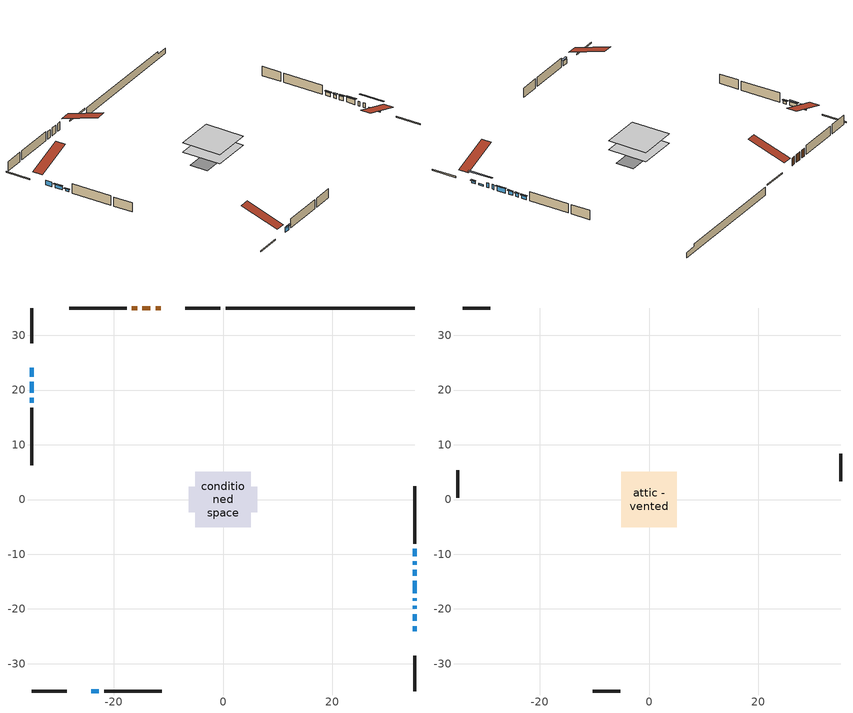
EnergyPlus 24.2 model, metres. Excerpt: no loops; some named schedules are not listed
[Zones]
conditioned space
 floor adiabatic (AdiabaticFloorConstruction): -5.11,-5.11 -5.11,5.11 5.11,5.11 5.11,-5.11 z0.85
 floor foundation (Slab1 construction): -6.27,-2.37 -6.27,2.37 6.27,2.37 6.27,-2.37 z-1.34
 floor foundation (Slab2 construction): -3.19,-3.19 -3.19,3.19 3.19,3.19 3.19,-3.19 z0
 wall outside (RimJoist1 construction): -0.47,35.01 -6.94,35.01 / -35.01,-35.01 -28.53,-35.01 / -35.01,35.01 -35.01,28.53 / 35.01,-35.01 35.01,-28.53 z0.85:1.15
 wall outside (AdiabaticWallConstruction 1): -11.42,35.01 -12.33,35.01 / -13.26,35.01 -14.74,35.01 / -15.67,35.01 -16.69,35.01 z0.85:2.88
 wall outside (AdiabaticWallConstruction): -35.01,24.05 -35.01,22.44 / -24.05,-35.01 -22.68,-35.01 / 35.01,-20.01 35.01,-19.42 / 35.01,-18.5 35.01,-18.04 / 35.01,-17.12 35.01,-14.83 z0.85:2.07; 35.01,-24.05 35.01,-23.13 / -35.01,18.6 -35.01,17.68 z0.85:1.46; -35.01,21.51 -35.01,19.53 / 35.01,-11.93 35.01,-11.27 / 35.01,-10.34 35.01,-9.02 z0.85:1.79; 35.01,-22.21 35.01,-20.94 z0.85:1.31; 35.01,-13.9 35.01,-12.86 z0.85:1.89
 wall outside (Wall1 construction): -17.61,35.01 -28.13,35.01 / -21.75,-35.01 -11.23,-35.01 / -35.01,16.76 -35.01,6.24 / 35.01,-8.09 35.01,2.43 z0.85:3.29
 wall foundation (FoundationWall1 construction): 0.46,35.01,-1.34 0.46,35.01,0.85 31.55,35.01,0.85 31.55,35.01,0.08 35.01,35.01,0.08 35.01,35.01,-1.34
 window (WindowConstruction 8): -35.01,24.05 -35.01,22.44 z0.85:2.07
 window (WindowConstruction 4): 35.01,-24.05 35.01,-23.14 z0.85:1.46
 window (WindowConstruction 5): -24.05,-35.01 -22.68,-35.01 z0.85:2.07
 window (WindowConstruction 6): -35.01,21.51 -35.01,19.53 z0.85:1.79
 window (WindowConstruction 7): -35.01,18.6 -35.01,17.69 z0.85:1.46
 window (WindowConstruction 11): 35.01,-22.21 35.01,-20.94 z0.85:1.31
 window (WindowConstruction 9): 35.01,-20.01 35.01,-19.42 z0.85:2.07
 window (WindowConstruction 10): 35.01,-18.5 35.01,-18.04 z0.85:2.07
 window (WindowConstruction): 35.01,-17.12 35.01,-14.83 z0.85:2.07
 window (WindowConstruction 1): 35.01,-13.9 35.01,-12.86 z0.85:1.89
 window (WindowConstruction 2): 35.01,-11.93 35.01,-11.27 z0.85:1.79
 window (WindowConstruction 3): 35.01,-10.34 35.01,-9.02 z0.85:1.79
 door (Door): -11.42,35.01 -12.33,35.01 z0.85:2.88
 door (Door 1): -13.26,35.01 -14.74,35.01 z0.85:2.88
 door (Door 2): -15.67,35.01 -16.69,35.01 z0.85:2.88
 ceiling adiabatic (AdiabaticFloorConstruction): 5.11,-5.11 5.11,5.11 -5.11,5.11 -5.11,-5.11 z0.85
attic - vented
 floor to conditioned space (Floor1 construction Reversed): -5.11,-5.11 -5.11,5.11 5.11,5.11 5.11,-5.11 z3.29
 wall outside (Wall2 construction): -29.06,35.01 -34.08,35.01 / -10.3,-35.01 -5.29,-35.01 / -35.01,5.31 -35.01,0.29 / 35.01,3.36 35.01,8.38 z0.85:3.29
 roof outside (Roof1 construction): -10.49,35.01,3.29 -10.49,25.05,6.61 -7.87,25.05,6.61 -7.87,35.01,3.29; -24.98,-35.01,3.29 -24.98,-25.05,6.61 -27.6,-25.05,6.61 -27.6,-35.01,3.29; -35.01,24.98,3.29 -25.05,24.98,6.61 -25.05,27.6,6.61 -35.01,27.6,3.29; 35.01,-24.98,3.29 25.05,-24.98,6.61 25.05,-27.6,6.61 35.01,-27.6,3.29
shading: 35.01,-22.93 35.01,-24.25 35.42,-24.25 35.42,-22.93 z1.66; -22.48,-35.01 -24.25,-35.01 -24.25,-35.42 -22.48,-35.42 z2.27; -35.01,19.33 -35.01,21.71 -35.42,21.71 -35.42,19.33 z1.99; -35.01,17.48 -35.01,18.8 -35.42,18.8 -35.42,17.48 z1.66; 35.01,-18.3 35.01,-24.85 35.42,-24.85 35.42,-18.3 z3.95; 35.01,-14.63 35.01,-17.32 35.42,-17.32 35.42,-14.63 z2.27; 35.01,-12.66 35.01,-14.1 35.42,-14.1 35.42,-12.66 z2.09; 35.01,-11.07 35.01,-12.13 35.42,-12.13 35.42,-11.07 z1.99; 35.01,-8.82 35.01,-10.54 35.42,-10.54 35.42,-8.82 z1.99
[Building]
Building 1: Terrain=Suburbs
[Site:Location]
Saint John AP_NB: Latitude {deg}=45.32; Longitude {deg}=-65.89; Time Zone {hr}=-4; Elevation {m}=109; Keep Site Location Information=Yes
[Site:GroundTemperature:Shallow]
1.82357, -0.0370019, -0.186003, 0.696932, 4.24142, 7.7694, 10.828, 12.7655, 12.9301, 11.3543, 8.37368, 4.95392
[Site:WaterMainsTemperature]
Calculation Method=Schedule; Temperature Schedule=mains temperature schedule
[Material] Roughness=Rough; Thermal Absorptance=0.9
Name | Thickness {m} | Conductivity {W/m-K} | Density {kg/m3} | Specific Heat {J/kg-K} | Solar Absorptance | Visible Absorptance
asphalt or fiberglass shingles | 0.00635 | 0.162714 | 1121.4 | 1465.45 | 0.4 | 0.4
ceiling loosefill ins | 0.254 | 0.0480833 | 16.02 | 1046.75 | 0.7 | 0.7
ceiling stud and cavity | 0.1397 | 0.377791 | 65.682 | 1177.47 | 0.7 | 0.7
concrete 4.0 in. | 0.1016 | 1.803125 | 2242.8 | 837.4 | 0.7 | 0.7
concrete 8.0 in. | 0.2032 | 1.803125 | 2242.8 | 837.4 | 0.7 | 0.7
door material | 0.04445 | 0.20624 | 512.64 | 1214.23 | 0.7 | 0.7
door material 1 | 0.04445 | 0.053851 | 512.64 | 1214.23 | 0.7 | 0.7
door material 2 | 0.04445 | 0.188738 | 512.64 | 1214.23 | 0.7 | 0.7
floor covering | 0.0127 | 0.0433444 | 54.468 | 1339.84 | 0.6 | 0.6
floor rigid ins; wall rigid ins | 0.512978 | 0.029427 | 32.04 | 1214.23 | 0.7 | 0.7
floor stud and cavity | 0.1397 | 1.75129 | 37.0049 | 1207.88 | 0.7 | 0.7
furniture material conditioned space 1 | 0.1524 | 0.115458 | 640.8 | 1214.23 | 0.6 | 0.6
gypsum board | 0.0127 | 0.160291 | 801 | 837.4 | 0.6 | 0.6
gypsum board 1 | 0.0127 | 0.160291 | 801 | 837.4 | 0.7 | 0.7
interior vertical ins | 0.025908 | 0.029427 | 32.04 | 1214.23 | 0.7 | 0.7
osb sheathing 0.5 in. | 0.0127 | 0.115458 | 512.64 | 1214.23 | 0.7 | 0.7
osb sheathing 0.75 in. | 0.01905 | 0.115458 | 512.64 | 1214.23 | 0.7 | 0.7
osb sheathing 2.0 in. | 0.0508 | 0.115458 | 512.64 | 1214.23 | 0.7 | 0.7
rim joist rigid ins | 0.051816 | 0.029427 | 32.04 | 1214.23 | 0.7 | 0.7
rim joist stud and cavity | 0.0508 | 0.0414166 | 125.044 | 1163.47 | 0.6 | 0.6
slab rigid ins | 0.0224348 | 0.029427 | 32.04 | 1214.23 | 0.7 | 0.7
wall stud and cavity | 0.1397 | 0.0933394 | 139.0536 | 1170.24 | 0.7 | 0.7
wall stud and cavity 1 | 0.0889 | 6.1454 | 50.32683 | 1063.81 | 0.6 | 0.6
wall stud and cavity 2 | 0.0889 | 0.380278 | 52.3479 | 1209.89 | 0.7 | 0.7
wall stud and cavity 3 | 0.0889 | 0.391764 | 83.0341 | 1211.67 | 0.7 | 0.7
wood siding | 0.0254 | 0.102417 | 544.68 | 1172.36 | 0.4 | 0.4
wood siding 1 | 0.00254 | 0.102417 | 544.68 | 1172.36 | 0.4 | 0.4
wood siding 2; wood siding 3; wood siding 4 | 0.0254 | 0.102417 | 544.68 | 1172.36 | 0.7 | 0.7
[WindowMaterial:SimpleGlazingSystem]
Name | U-Factor {W/m2-K} | Solar Heat Gain Coefficient
WindowMaterial | 2.37511 | 0.52
WindowMaterial 1 | 2.435862 | 0.5
WindowMaterial 10 | 2.32003 | 0.57
WindowMaterial 11 | 2.73339 | 0.35
WindowMaterial 2 | 2.04465 | 0.44
WindowMaterial 3 | 2.42678 | 0.49
WindowMaterial 4 | 2.4546 | 0.47
WindowMaterial 5 | 2.33479 | 0.54
WindowMaterial 6 | 2.54488 | 0.45
WindowMaterial 7 | 2.56986 | 0.43
WindowMaterial 8 | 2.26325 | 0.59
WindowMaterial 9 | 2.29051 | 0.58
[Construction]
AdiabaticFloorConstruction: floor stud and cavity, floor rigid ins, osb sheathing 0.75 in., floor covering
AdiabaticWallConstruction: wood siding 3, wall rigid ins, wall stud and cavity 2, gypsum board
AdiabaticWallConstruction 1: wood siding 4, wall rigid ins, wall stud and cavity 2, gypsum board
Door: door material
Door 1: door material 1
Door 2: door material 2
Floor1 construction Reversed: gypsum board, ceiling stud and cavity, ceiling loosefill ins
FoundationWall1 construction: concrete 8.0 in., gypsum board 1
furniture construction conditioned space 1: furniture material conditioned space 1
PartitionWallConstruction: gypsum board, wall stud and cavity 3, gypsum board
RimJoist1 construction: wood siding 2, rim joist rigid ins, osb sheathing 2.0 in., rim joist stud and cavity
Roof1 construction: asphalt or fiberglass shingles
Slab1 construction: concrete 4.0 in.
Slab2 construction: slab rigid ins, concrete 4.0 in.
Wall1 construction: wood siding, osb sheathing 0.5 in., wall stud and cavity, gypsum board
Wall2 construction: wood siding 1, wall stud and cavity 1
WindowConstruction: WindowMaterial
WindowConstruction 1: WindowMaterial 1
WindowConstruction 10: WindowMaterial 10
WindowConstruction 11: WindowMaterial 11
WindowConstruction 2: WindowMaterial 2
WindowConstruction 3: WindowMaterial 3
WindowConstruction 4: WindowMaterial 4
WindowConstruction 5: WindowMaterial 5
WindowConstruction 6: WindowMaterial 6
WindowConstruction 7: WindowMaterial 7
WindowConstruction 8: WindowMaterial 8
WindowConstruction 9: WindowMaterial 9
[Zone] Multiplier=1; Part of Total Floor Area=Yes
Name | Volume {m3}
attic - vented | 56.2292
conditioned space | 398.5
[Space]
Name | Zone | Volume {m3}
attic - vented 1 | attic - vented | 56.2292
conditioned space 1 | conditioned space | 398.5
[ZoneInfiltration:EffectiveLeakageArea]
infil attic - vented 1: Zone or Space=attic - vented 1; Schedule=Always On Discrete; Effective Air Leakage Area {cm2}=3685.06; Stack Coefficient=0.000400255; Wind Coefficient=1.35172e-05
[ZoneMixing]
whole house fan mix: Zone or Space=attic - vented; Schedule=Always On Continuous; Design Flow Rate Calculation Method=Flow/Zone; Design Flow Rate {m3/s}=0; Source Zone or Space=conditioned space
[SurfaceProperty:ExposedFoundationPerimeter] Exposed Perimeter Calculation Method=TotalExposedPerimeter
Name | Total Exposed Perimeter {m}
Slab1 | 34.545
Slab2 | 14.021
[InternalMass] Zone or ZoneList=conditioned space; Space or SpaceList=conditioned space 1
Name | Construction | Surface Area {m2}
furniture mass conditioned space 1 | furniture construction conditioned space 1 | 81.7439
partition wall mass | PartitionWallConstruction | 204.36
[Lights]
interior lighting: Zone or ZoneList or Space or SpaceList=conditioned space 1; Schedule=interior lighting schedule; Design Level Calculation Method=LightingLevel; Lighting Level {W}=343.2; Return Air Fraction=0; Fraction Radiant=0.6; Fraction Visible=0.2; Fraction Replaceable=1
[People]
occupants: Zone or ZoneList or Space or SpaceList=conditioned space 1; Number of People Schedule=occupants schedule; Number of People Calculation Method=People; Number of People=3; Fraction Radiant=0.314171; Sensible Heat Fraction=0.56303; Activity Level Schedule=occupants activity schedule; Carbon Dioxide Generation Rate {m3/s-W}=0; Enable ASHRAE 55 Comfort Warnings=No; Mean Radiant Temperature Calculation Type=EnclosureAveraged
[ElectricEquipment] Zone or ZoneList or Space or SpaceList=conditioned space 1; Design Level Calculation Method=EquipmentLevel
Name | Schedule | Design Level {W} | Fraction Latent | Fraction Radiant | Fraction Lost
clothes dryer | clothes dryer schedule | 140.772 | 0.015 | 0.081 | 0.85
clothes washer | clothes washer schedule | 32.1985 | 0.03 | 0.162 | 0.7
cooking range | cooking range schedule | 215.147 | 0.08 | 0.432 | 0.2
dishwasher | dishwasher schedule | 66.8632 | 0.3 | 0.18 | 0.4
fridge | fridge schedule | 72.9452 | 0 | 0.6 | 0
mech vent house fan | mech vent house fan schedule | 0 | 0 | 0 | 1
mech vent house fan cfis | mech vent house fan cfis schedule | 0 | 0 | 0 | 0
misc plug loads | misc plug loads schedule | 494.7 | 0.045 | 0.513 | 0.1
whole house fan | Always On Discrete | 0 | 0 | 0 | 1
[OtherEquipment] Zone or ZoneList or Space or SpaceList=conditioned space 1; Design Level Calculation Method=EquipmentLevel
Name | Fuel Type | Schedule | Design Level {W} | Fraction Latent | Fraction Radiant | Fraction Lost
clothes dryer 1 | Electricity | clothes dryer schedule | 0 | 0.015 | 0.081 | 0.85
cooking range 1 | Electricity | cooking range schedule | 0 | 0.08 | 0.432 | 0.2
general water use latent | None | general water use schedule | 62.594 | 1 | 0 | 0
general water use sensible | None | general water use schedule | -61.6891 | 0 | 0.6 | 0
mech vent house fan latent load | None | Always On Discrete | 0 | 1 | 0 | 0
mech vent house fan sensible load | None | Always On Discrete | 0 | 0 | 0 | 0
water heater energy adjustment1 | Electricity | Always On Discrete | 0.01 | 0 | 0 | 1
[ZoneInfiltration:DesignFlowRate] Zone or ZoneList or Space or SpaceList=conditioned space 1; Schedule=Always On Discrete; Design Flow Rate Calculation Method=Flow/Zone; Design Flow Rate {m3/s}=0
infil flow; natural vent flow; whole house fan flow
[Foundation:Kiva] Initial Indoor Air Temperature {C}=18; Wall Depth Below Slab {m}=0.2032
Name | Wall Height Above Grade {m} | Interior Vertical Insulation Material | Interior Vertical Insulation Depth {m}
Foundation Kiva 1 | 0.849996
Foundation Kiva 2 | 0.1016 | interior vertical ins | 0.1016
[Foundation:Kiva:Settings]
Soil Conductivity {W/m-K}=0.849921; Soil Density {kg/m3}=1842.3; Soil Specific Heat {J/kg-K}=418.7; Ground Solar Absorptivity=0.9; Ground Thermal Absorptivity=0.9; Ground Surface Roughness {m}=0.03; Far-Field Width {m}=40; Deep-Ground Boundary Condition=ZeroFlux; Deep-Ground Depth {m}=40; Minimum Cell Dimension {m}=0.2; Maximum Cell Growth Coefficient=3; Simulation Timestep=Timestep
[Exterior:Lights]
exterior lighting: Schedule=exterior lighting schedule; Design Level {W}=75.6
[Schedule:Constant]
Name | Hourly Value
Always On Continuous; mech vent house fan schedule; mech vent house fan cfis schedule; Always On Discrete | 1
occupants activity schedule | 117.228
fridge schedule | 0
[Schedule:Week:Daily]
interior lighting schedule Week Rule - Jan1-Jan27: interior lighting schedule day, interior lighting schedule day, interior lighting schedule day, interior lighting schedule day, interior lighting schedule day, interior lighting schedule day, interior lighting schedule day, interior lighting schedule default day, interior lighting schedule default day, interior lighting schedule default day, interior lighting schedule default day, interior lighting schedule default day
interior lighting schedule Week Rule - Jan28-Feb3: interior lighting schedule day, interior lighting schedule day, interior lighting schedule day, interior lighting schedule day, interior lighting schedule day 1, interior lighting schedule day 1, interior lighting schedule day 1, interior lighting schedule default day, interior lighting schedule default day, interior lighting schedule default day, interior lighting schedule default day, interior lighting schedule default day
interior lighting schedule Week Rule - Feb4-Feb24: interior lighting schedule day 1, interior lighting schedule day 1, interior lighting schedule day 1, interior lighting schedule day 1, interior lighting schedule day 1, interior lighting schedule day 1, interior lighting schedule day 1, interior lighting schedule default day, interior lighting schedule default day, interior lighting schedule default day, interior lighting schedule default day, interior lighting schedule default day
interior lighting schedule Week Rule - Feb25-Mar3: interior lighting schedule day 1, interior lighting schedule day 1, interior lighting schedule day 1, interior lighting schedule day 1, interior lighting schedule day 2, interior lighting schedule day 2, interior lighting schedule day 2, interior lighting schedule default day, interior lighting schedule default day, interior lighting schedule default day, interior lighting schedule default day, interior lighting schedule default day
interior lighting schedule Week Rule - Mar4-Mar31: interior lighting schedule day 2, interior lighting schedule day 2, interior lighting schedule day 2, interior lighting schedule day 2, interior lighting schedule day 2, interior lighting schedule day 2, interior lighting schedule day 2, interior lighting schedule default day, interior lighting schedule default day, interior lighting schedule default day, interior lighting schedule default day, interior lighting schedule default day
interior lighting schedule Week Rule - Apr1-Apr28: interior lighting schedule day 3, interior lighting schedule day 3, interior lighting schedule day 3, interior lighting schedule day 3, interior lighting schedule day 3, interior lighting schedule day 3, interior lighting schedule day 3, interior lighting schedule default day, interior lighting schedule default day, interior lighting schedule default day, interior lighting schedule default day, interior lighting schedule default day
interior lighting schedule Week Rule - Apr29-May5: interior lighting schedule day 3, interior lighting schedule day 3, interior lighting schedule day 4, interior lighting schedule day 4, interior lighting schedule day 4, interior lighting schedule day 4, interior lighting schedule day 4, interior lighting schedule default day, interior lighting schedule default day, interior lighting schedule default day, interior lighting schedule default day, interior lighting schedule default day
interior lighting schedule Week Rule - May6-May26: interior lighting schedule day 4, interior lighting schedule day 4, interior lighting schedule day 4, interior lighting schedule day 4, interior lighting schedule day 4, interior lighting schedule day 4, interior lighting schedule day 4, interior lighting schedule default day, interior lighting schedule default day, interior lighting schedule default day, interior lighting schedule default day, interior lighting schedule default day
interior lighting schedule Week Rule - May27-Jun2: interior lighting schedule day 4, interior lighting schedule day 4, interior lighting schedule day 4, interior lighting schedule day 4, interior lighting schedule day 4, interior lighting schedule day 5, interior lighting schedule day 5, interior lighting schedule default day, interior lighting schedule default day, interior lighting schedule default day, interior lighting schedule default day, interior lighting schedule default day
interior lighting schedule Week Rule - Jun3-Jun30: interior lighting schedule day 5, interior lighting schedule day 5, interior lighting schedule day 5, interior lighting schedule day 5, interior lighting schedule day 5, interior lighting schedule day 5, interior lighting schedule day 5, interior lighting schedule default day, interior lighting schedule default day, interior lighting schedule default day, interior lighting schedule default day, interior lighting schedule default day
interior lighting schedule Week Rule - Jul1-Jul28: interior lighting schedule day 6, interior lighting schedule day 6, interior lighting schedule day 6, interior lighting schedule day 6, interior lighting schedule day 6, interior lighting schedule day 6, interior lighting schedule day 6, interior lighting schedule default day, interior lighting schedule default day, interior lighting schedule default day, interior lighting schedule default day, interior lighting schedule default day
interior lighting schedule Week Rule - Jul29-Aug4: interior lighting schedule day 6, interior lighting schedule day 6, interior lighting schedule day 6, interior lighting schedule day 7, interior lighting schedule day 7, interior lighting schedule day 7, interior lighting schedule day 7, interior lighting schedule default day, interior lighting schedule default day, interior lighting schedule default day, interior lighting schedule default day, interior lighting schedule default day
interior lighting schedule Week Rule - Aug5-Aug25: interior lighting schedule day 7, interior lighting schedule day 7, interior lighting schedule day 7, interior lighting schedule day 7, interior lighting schedule day 7, interior lighting schedule day 7, interior lighting schedule day 7, interior lighting schedule default day, interior lighting schedule default day, interior lighting schedule default day, interior lighting schedule default day, interior lighting schedule default day
interior lighting schedule Week Rule - Aug26-Sep1: interior lighting schedule day 7, interior lighting schedule day 7, interior lighting schedule day 7, interior lighting schedule day 7, interior lighting schedule day 7, interior lighting schedule day 7, interior lighting schedule day 8, interior lighting schedule default day, interior lighting schedule default day, interior lighting schedule default day, interior lighting schedule default day, interior lighting schedule default day
interior lighting schedule Week Rule - Sep2-Sep29: interior lighting schedule day 8, interior lighting schedule day 8, interior lighting schedule day 8, interior lighting schedule day 8, interior lighting schedule day 8, interior lighting schedule day 8, interior lighting schedule day 8, interior lighting schedule default day, interior lighting schedule default day, interior lighting schedule default day, interior lighting schedule default day, interior lighting schedule default day
interior lighting schedule Week Rule - Sep30-Oct6: interior lighting schedule day 8, interior lighting schedule day 9, interior lighting schedule day 9, interior lighting schedule day 9, interior lighting schedule day 9, interior lighting schedule day 9, interior lighting schedule day 9, interior lighting schedule default day, interior lighting schedule default day, interior lighting schedule default day, interior lighting schedule default day, interior lighting schedule default day
interior lighting schedule Week Rule - Oct7-Oct27: interior lighting schedule day 9, interior lighting schedule day 9, interior lighting schedule day 9, interior lighting schedule day 9, interior lighting schedule day 9, interior lighting schedule day 9, interior lighting schedule day 9, interior lighting schedule default day, interior lighting schedule default day, interior lighting schedule default day, interior lighting schedule default day, interior lighting schedule default day
interior lighting schedule Week Rule - Oct28-Nov3: interior lighting schedule day 9, interior lighting schedule day 9, interior lighting schedule day 9, interior lighting schedule day 9, interior lighting schedule day 10, interior lighting schedule day 10, interior lighting schedule day 10, interior lighting schedule default day, interior lighting schedule default day, interior lighting schedule default day, interior lighting schedule default day, interior lighting schedule default day
interior lighting schedule Week Rule - Nov4-Nov24: interior lighting schedule day 10, interior lighting schedule day 10, interior lighting schedule day 10, interior lighting schedule day 10, interior lighting schedule day 10, interior lighting schedule day 10, interior lighting schedule day 10, interior lighting schedule default day, interior lighting schedule default day, interior lighting schedule default day, interior lighting schedule default day, interior lighting schedule default day
interior lighting schedule Week Rule - Nov25-Dec1: interior lighting schedule day 10, interior lighting schedule day 10, interior lighting schedule day 10, interior lighting schedule day 10, interior lighting schedule day 10, interior lighting schedule day 10, interior lighting schedule day 11, interior lighting schedule default day, interior lighting schedule default day, interior lighting schedule default day, interior lighting schedule default day, interior lighting schedule default day
interior lighting schedule Week Rule - Dec2-Dec31: interior lighting schedule day 11, interior lighting schedule day 11, interior lighting schedule day 11, interior lighting schedule day 11, interior lighting schedule day 11, interior lighting schedule day 11, interior lighting schedule day 11, interior lighting schedule default day, interior lighting schedule default day, interior lighting schedule default day, interior lighting schedule default day, interior lighting schedule default day
occupants schedule Week Rule - Jan1-Dec31: occupants schedule day, occupants schedule day, occupants schedule day, occupants schedule day, occupants schedule day, occupants schedule day, occupants schedule day, occupants schedule default day, occupants schedule default day, occupants schedule default day, occupants schedule default day, occupants schedule default day
clothes dryer schedule Week Rule - Jan1-Dec31: clothes dryer schedule day, clothes dryer schedule day, clothes dryer schedule day, clothes dryer schedule day, clothes dryer schedule day, clothes dryer schedule day, clothes dryer schedule day, clothes dryer schedule default day, clothes dryer schedule default day, clothes dryer schedule default day, clothes dryer schedule default day, clothes dryer schedule default day
clothes washer schedule Week Rule - Jan1-Dec31: clothes washer schedule day, clothes washer schedule day, clothes washer schedule day, clothes washer schedule day, clothes washer schedule day, clothes washer schedule day, clothes washer schedule day, clothes washer schedule default day, clothes washer schedule default day, clothes washer schedule default day, clothes washer schedule default day, clothes washer schedule default day
cooking range schedule Week Rule - Jan1-Dec31: cooking range schedule day, cooking range schedule day, cooking range schedule day, cooking range schedule day, cooking range schedule day, cooking range schedule day, cooking range schedule day, cooking range schedule default day, cooking range schedule default day, cooking range schedule default day, cooking range schedule default day, cooking range schedule default day
dishwasher schedule Week Rule - Jan1-Dec31: dishwasher schedule day, dishwasher schedule day, dishwasher schedule day, dishwasher schedule day, dishwasher schedule day, dishwasher schedule day, dishwasher schedule day, dishwasher schedule default day, dishwasher schedule default day, dishwasher schedule default day, dishwasher schedule default day, dishwasher schedule default day
misc plug loads schedule Week Rule - Jan1-Dec31: misc plug loads schedule day, misc plug loads schedule day, misc plug loads schedule day, misc plug loads schedule day, misc plug loads schedule day, misc plug loads schedule day, misc plug loads schedule day, misc plug loads schedule default day, misc plug loads schedule default day, misc plug loads schedule default day, misc plug loads schedule default day, misc plug loads schedule default day
general water use schedule Week Rule - Jan1-Dec31: general water use schedule day, general water use schedule day, general water use schedule day, general water use schedule day, general water use schedule day, general water use schedule day, general water use schedule day, general water use schedule default day, general water use schedule default day, general water use schedule default day, general water use schedule default day, general water use schedule default day
exterior lighting schedule Week Rule - Jan1-Jan27: exterior lighting schedule day, exterior lighting schedule day, exterior lighting schedule day, exterior lighting schedule day, exterior lighting schedule day, exterior lighting schedule day, exterior lighting schedule day, exterior lighting schedule default day, exterior lighting schedule default day, exterior lighting schedule default day, exterior lighting schedule default day, exterior lighting schedule default day
exterior lighting schedule Week Rule - Jan28-Feb3: exterior lighting schedule day, exterior lighting schedule day, exterior lighting schedule day, exterior lighting schedule day, exterior lighting schedule day 1, exterior lighting schedule day 1, exterior lighting schedule day 1, exterior lighting schedule default day, exterior lighting schedule default day, exterior lighting schedule default day, exterior lighting schedule default day, exterior lighting schedule default day
exterior lighting schedule Week Rule - Feb4-Feb24: exterior lighting schedule day 1, exterior lighting schedule day 1, exterior lighting schedule day 1, exterior lighting schedule day 1, exterior lighting schedule day 1, exterior lighting schedule day 1, exterior lighting schedule day 1, exterior lighting schedule default day, exterior lighting schedule default day, exterior lighting schedule default day, exterior lighting schedule default day, exterior lighting schedule default day
exterior lighting schedule Week Rule - Feb25-Mar3: exterior lighting schedule day 1, exterior lighting schedule day 1, exterior lighting schedule day 1, exterior lighting schedule day 1, exterior lighting schedule day 2, exterior lighting schedule day 2, exterior lighting schedule day 2, exterior lighting schedule default day, exterior lighting schedule default day, exterior lighting schedule default day, exterior lighting schedule default day, exterior lighting schedule default day
exterior lighting schedule Week Rule - Mar4-Mar31: exterior lighting schedule day 2, exterior lighting schedule day 2, exterior lighting schedule day 2, exterior lighting schedule day 2, exterior lighting schedule day 2, exterior lighting schedule day 2, exterior lighting schedule day 2, exterior lighting schedule default day, exterior lighting schedule default day, exterior lighting schedule default day, exterior lighting schedule default day, exterior lighting schedule default day
exterior lighting schedule Week Rule - Apr1-Apr28: exterior lighting schedule day 3, exterior lighting schedule day 3, exterior lighting schedule day 3, exterior lighting schedule day 3, exterior lighting schedule day 3, exterior lighting schedule day 3, exterior lighting schedule day 3, exterior lighting schedule default day, exterior lighting schedule default day, exterior lighting schedule default day, exterior lighting schedule default day, exterior lighting schedule default day
exterior lighting schedule Week Rule - Apr29-May5: exterior lighting schedule day 3, exterior lighting schedule day 3, exterior lighting schedule day 4, exterior lighting schedule day 4, exterior lighting schedule day 4, exterior lighting schedule day 4, exterior lighting schedule day 4, exterior lighting schedule default day, exterior lighting schedule default day, exterior lighting schedule default day, exterior lighting schedule default day, exterior lighting schedule default day
exterior lighting schedule Week Rule - May6-May26: exterior lighting schedule day 4, exterior lighting schedule day 4, exterior lighting schedule day 4, exterior lighting schedule day 4, exterior lighting schedule day 4, exterior lighting schedule day 4, exterior lighting schedule day 4, exterior lighting schedule default day, exterior lighting schedule default day, exterior lighting schedule default day, exterior lighting schedule default day, exterior lighting schedule default day
exterior lighting schedule Week Rule - May27-Jun2: exterior lighting schedule day 4, exterior lighting schedule day 4, exterior lighting schedule day 4, exterior lighting schedule day 4, exterior lighting schedule day 4, exterior lighting schedule day 5, exterior lighting schedule day 5, exterior lighting schedule default day, exterior lighting schedule default day, exterior lighting schedule default day, exterior lighting schedule default day, exterior lighting schedule default day
exterior lighting schedule Week Rule - Jun3-Jun30: exterior lighting schedule day 5, exterior lighting schedule day 5, exterior lighting schedule day 5, exterior lighting schedule day 5, exterior lighting schedule day 5, exterior lighting schedule day 5, exterior lighting schedule day 5, exterior lighting schedule default day, exterior lighting schedule default day, exterior lighting schedule default day, exterior lighting schedule default day, exterior lighting schedule default day
exterior lighting schedule Week Rule - Jul1-Jul28: exterior lighting schedule day 6, exterior lighting schedule day 6, exterior lighting schedule day 6, exterior lighting schedule day 6, exterior lighting schedule day 6, exterior lighting schedule day 6, exterior lighting schedule day 6, exterior lighting schedule default day, exterior lighting schedule default day, exterior lighting schedule default day, exterior lighting schedule default day, exterior lighting schedule default day
exterior lighting schedule Week Rule - Jul29-Aug4: exterior lighting schedule day 6, exterior lighting schedule day 6, exterior lighting schedule day 6, exterior lighting schedule day 7, exterior lighting schedule day 7, exterior lighting schedule day 7, exterior lighting schedule day 7, exterior lighting schedule default day, exterior lighting schedule default day, exterior lighting schedule default day, exterior lighting schedule default day, exterior lighting schedule default day
exterior lighting schedule Week Rule - Aug5-Aug25: exterior lighting schedule day 7, exterior lighting schedule day 7, exterior lighting schedule day 7, exterior lighting schedule day 7, exterior lighting schedule day 7, exterior lighting schedule day 7, exterior lighting schedule day 7, exterior lighting schedule default day, exterior lighting schedule default day, exterior lighting schedule default day, exterior lighting schedule default day, exterior lighting schedule default day
exterior lighting schedule Week Rule - Aug26-Sep1: exterior lighting schedule day 7, exterior lighting schedule day 7, exterior lighting schedule day 7, exterior lighting schedule day 7, exterior lighting schedule day 7, exterior lighting schedule day 7, exterior lighting schedule day 8, exterior lighting schedule default day, exterior lighting schedule default day, exterior lighting schedule default day, exterior lighting schedule default day, exterior lighting schedule default day
exterior lighting schedule Week Rule - Sep2-Sep29: exterior lighting schedule day 8, exterior lighting schedule day 8, exterior lighting schedule day 8, exterior lighting schedule day 8, exterior lighting schedule day 8, exterior lighting schedule day 8, exterior lighting schedule day 8, exterior lighting schedule default day, exterior lighting schedule default day, exterior lighting schedule default day, exterior lighting schedule default day, exterior lighting schedule default day
exterior lighting schedule Week Rule - Sep30-Oct6: exterior lighting schedule day 8, exterior lighting schedule day 9, exterior lighting schedule day 9, exterior lighting schedule day 9, exterior lighting schedule day 9, exterior lighting schedule day 9, exterior lighting schedule day 9, exterior lighting schedule default day, exterior lighting schedule default day, exterior lighting schedule default day, exterior lighting schedule default day, exterior lighting schedule default day
exterior lighting schedule Week Rule - Oct7-Oct27: exterior lighting schedule day 9, exterior lighting schedule day 9, exterior lighting schedule day 9, exterior lighting schedule day 9, exterior lighting schedule day 9, exterior lighting schedule day 9, exterior lighting schedule day 9, exterior lighting schedule default day, exterior lighting schedule default day, exterior lighting schedule default day, exterior lighting schedule default day, exterior lighting schedule default day
exterior lighting schedule Week Rule - Oct28-Nov3: exterior lighting schedule day 9, exterior lighting schedule day 9, exterior lighting schedule day 9, exterior lighting schedule day 9, exterior lighting schedule day 10, exterior lighting schedule day 10, exterior lighting schedule day 10, exterior lighting schedule default day, exterior lighting schedule default day, exterior lighting schedule default day, exterior lighting schedule default day, exterior lighting schedule default day
exterior lighting schedule Week Rule - Nov4-Nov24: exterior lighting schedule day 10, exterior lighting schedule day 10, exterior lighting schedule day 10, exterior lighting schedule day 10, exterior lighting schedule day 10, exterior lighting schedule day 10, exterior lighting schedule day 10, exterior lighting schedule default day, exterior lighting schedule default day, exterior lighting schedule default day, exterior lighting schedule default day, exterior lighting schedule default day
exterior lighting schedule Week Rule - Nov25-Dec1: exterior lighting schedule day 10, exterior lighting schedule day 10, exterior lighting schedule day 10, exterior lighting schedule day 10, exterior lighting schedule day 10, exterior lighting schedule day 10, exterior lighting schedule day 11, exterior lighting schedule default day, exterior lighting schedule default day, exterior lighting schedule default day, exterior lighting schedule default day, exterior lighting schedule default day
[Schedule:Year]
interior lighting schedule: interior lighting schedule Week Rule - Jan1-Jan27, 1, 1, 1, 27, interior lighting schedule Week Rule - Jan28-Feb3, 1, 28, 2, 3, interior lighting schedule Week Rule - Feb4-Feb24, 2, 4, 2, 24, interior lighting schedule Week Rule - Feb25-Mar3, 2, 25, 3, 3, interior lighting schedule Week Rule - Mar4-Mar31, 3, 4, 3, 31, interior lighting schedule Week Rule - Apr1-Apr28, 4, 1, 4, 28, interior lighting schedule Week Rule - Apr29-May5, 4, 29, 5, 5, interior lighting schedule Week Rule - May6-May26, 5, 6, 5, 26, interior lighting schedule Week Rule - May27-Jun2, 5, 27, 6, 2, interior lighting schedule Week Rule - Jun3-Jun30, 6, 3, 6, 30, interior lighting schedule Week Rule - Jul1-Jul28, 7, 1, 7, 28, interior lighting schedule Week Rule - Jul29-Aug4, 7, 29, 8, 4, interior lighting schedule Week Rule - Aug5-Aug25, 8, 5, 8, 25, interior lighting schedule Week Rule - Aug26-Sep1, 8, 26, 9, 1, interior lighting schedule Week Rule - Sep2-Sep29, 9, 2, 9, 29, interior lighting schedule Week Rule - Sep30-Oct6, 9, 30, 10, 6, interior lighting schedule Week Rule - Oct7-Oct27, 10, 7, 10, 27, interior lighting schedule Week Rule - Oct28-Nov3, 10, 28, 11, 3, interior lighting schedule Week Rule - Nov4-Nov24, 11, 4, 11, 24, interior lighting schedule Week Rule - Nov25-Dec1, 11, 25, 12, 1, interior lighting schedule Week Rule - Dec2-Dec31, 12, 2, 12, 31
occupants schedule: occupants schedule Week Rule - Jan1-Dec31, 1, 1, 12, 31
clothes dryer schedule: clothes dryer schedule Week Rule - Jan1-Dec31, 1, 1, 12, 31
clothes washer schedule: clothes washer schedule Week Rule - Jan1-Dec31, 1, 1, 12, 31
cooking range schedule: cooking range schedule Week Rule - Jan1-Dec31, 1, 1, 12, 31
dishwasher schedule: dishwasher schedule Week Rule - Jan1-Dec31, 1, 1, 12, 31
misc plug loads schedule: misc plug loads schedule Week Rule - Jan1-Dec31, 1, 1, 12, 31
general water use schedule: general water use schedule Week Rule - Jan1-Dec31, 1, 1, 12, 31
exterior lighting schedule: exterior lighting schedule Week Rule - Jan1-Jan27, 1, 1, 1, 27, exterior lighting schedule Week Rule - Jan28-Feb3, 1, 28, 2, 3, exterior lighting schedule Week Rule - Feb4-Feb24, 2, 4, 2, 24, exterior lighting schedule Week Rule - Feb25-Mar3, 2, 25, 3, 3, exterior lighting schedule Week Rule - Mar4-Mar31, 3, 4, 3, 31, exterior lighting schedule Week Rule - Apr1-Apr28, 4, 1, 4, 28, exterior lighting schedule Week Rule - Apr29-May5, 4, 29, 5, 5, exterior lighting schedule Week Rule - May6-May26, 5, 6, 5, 26, exterior lighting schedule Week Rule - May27-Jun2, 5, 27, 6, 2, exterior lighting schedule Week Rule - Jun3-Jun30, 6, 3, 6, 30, exterior lighting schedule Week Rule - Jul1-Jul28, 7, 1, 7, 28, exterior lighting schedule Week Rule - Jul29-Aug4, 7, 29, 8, 4, exterior lighting schedule Week Rule - Aug5-Aug25, 8, 5, 8, 25, exterior lighting schedule Week Rule - Aug26-Sep1, 8, 26, 9, 1, exterior lighting schedule Week Rule - Sep2-Sep29, 9, 2, 9, 29, exterior lighting schedule Week Rule - Sep30-Oct6, 9, 30, 10, 6, exterior lighting schedule Week Rule - Oct7-Oct27, 10, 7, 10, 27, exterior lighting schedule Week Rule - Oct28-Nov3, 10, 28, 11, 3, exterior lighting schedule Week Rule - Nov4-Nov24, 11, 4, 11, 24, exterior lighting schedule Week Rule - Nov25-Dec1, 11, 25, 12, 1, exterior lighting schedule Week Rule - Dec2-Dec31, 12, 2, 12, 31
[Schedule:Compact]
mains temperature schedule: Through: 01/01, For: AllDays, Until: 24:00, 6.42222, Through: 01/02, For: AllDays, Until: 24:00, 6.36056, Through: 01/03, For: AllDays, Until: 24:00, 6.3, Through: 01/04, For: AllDays, Until: 24:00, 6.24056, Through: 01/05, For: AllDays, Until: 24:00, 6.18167, Through: 01/06, For: AllDays, Until: 24:00, 6.12389, Through: 01/07, For: AllDays, Until: 24:00, 6.06722, Through: 01/08, For: AllDays, Until: 24:00, 6.01167, Through: 01/09, For: AllDays, Until: 24:00, 5.95722, Through: 01/10, For: AllDays, Until: 24:00, 5.90389, Through: 01/11, For: AllDays, Until: 24:00, 5.85111, Through: 01/12, For: AllDays, Until: 24:00, 5.8, Through: 01/13, For: AllDays, Until: 24:00, 5.74944, Through: 01/14, For: AllDays, Until: 24:00, 5.70056, Through: 01/15, For: AllDays, Until: 24:00, 5.65278, Through: 01/16, For: AllDays, Until: 24:00, 5.60556, Through: 01/17, For: AllDays, Until: 24:00, 5.56, Through: 01/18, For: AllDays, Until: 24:00, 5.51556, Through: 01/19, For: AllDays, Until: 24:00, 5.47222, Through: 01/20, For: AllDays, Until: 24:00, 5.43, Through: 01/21, For: AllDays, Until: 24:00, 5.38944, Through: 01/22, For: AllDays, Until: 24:00, 5.34944, Through: 01/23, For: AllDays, Until: 24:00, 5.31111, Through: 01/24, For: AllDays, Until: 24:00, 5.27389, Through: 01/25, For: AllDays, Until: 24:00, 5.23833, Through: 01/26, For: AllDays, Until: 24:00, 5.20333, Through: 01/27, For: AllDays, Until: 24:00, 5.17, Through: 01/28, For: AllDays, Until: 24:00, 5.13833, Through: 01/29, For: AllDays, Until: 24:00, 5.10722, Through: 01/30, For: AllDays, Until: 24:00, 5.07833, Through: 01/31, For: AllDays, Until: 24:00, 5.05, Through: 02/01, For: AllDays, Until: 24:00, 5.02333, Through: 02/02, For: AllDays, Until: 24:00, 4.99778, Through: 02/03, For: AllDays, Until: 24:00, 4.97389, Through: 02/04, For: AllDays, Until: 24:00, 4.95111, Through: 02/05, For: AllDays, Until: 24:00, 4.92944, Through: 02/06, For: AllDays, Until: 24:00, 4.90944, Through: 02/07, For: AllDays, Until: 24:00, 4.89111, Through: 02/08, For: AllDays, Until: 24:00, 4.87389, Through: 02/09, For: AllDays, Until: 24:00, 4.85778, Through: 02/10, For: AllDays, Until: 24:00, 4.84333, Through: 02/11, For: AllDays, Until: 24:00, 4.83, Through: 02/12, For: AllDays, Until: 24:00, 4.81833, Through: 02/13, For: AllDays, Until: 24:00, 4.80833, Through: 02/14, For: AllDays, Until: 24:00, 4.79944, Through: 02/15, For: AllDays, Until: 24:00, 4.79167, Through: 02/16, For: AllDays, Until: 24:00, 4.78556, Through: 02/17, For: AllDays, Until: 24:00, 4.78111, Through: 02/18, For: AllDays, Until: 24:00, 4.77778, Through: 02/19, For: AllDays, Until: 24:00, 4.77556, Through: 02/20, For: AllDays, Until: 24:00, 4.775, Through: 02/21, For: AllDays, Until: 24:00, 4.77611, Through: 02/22, For: AllDays, Until: 24:00, 4.77833, Through: 02/23, For: AllDays, Until: 24:00, 4.78222, Through: 02/24, For: AllDays, Until: 24:00, 4.78778, Through: 02/25, For: AllDays, Until: 24:00, 4.79389, Through: 02/26, For: AllDays, Until: 24:00, 4.80222, Through: 02/27, For: AllDays, Until: 24:00, 4.81167, Through: 02/28, For: AllDays, Until: 24:00, 4.82222, Through: 03/01, For: AllDays, Until: 24:00, 4.83444, Through: 03/02, For: AllDays, Until: 24:00, 4.84833, Through: 03/03, For: AllDays, Until: 24:00, 4.86278, Through: 03/04, For: AllDays, Until: 24:00, 4.87944, Through: 03/05, For: AllDays, Until: 24:00, 4.89722, Through: 03/06, For: AllDays, Until: 24:00, 4.91611, Through: 03/07, For: AllDays, Until: 24:00, 4.93667, Through: 03/08, For: AllDays, Until: 24:00, 4.95833, Through: 03/09, For: AllDays, Until: 24:00, 4.98167, Through: 03/10, For: AllDays, Until: 24:00, 5.00611, Through: 03/11, For: AllDays, Until: 24:00, 5.03222, Through: 03/12, For: AllDays, Until: 24:00, 5.05944, Through: 03/13, For: AllDays, Until: 24:00, 5.08778, Through: 03/14, For: AllDays, Until: 24:00, 5.11778, Through: 03/15, For: AllDays, Until: 24:00, 5.14889, Through: 03/16, For: AllDays, Until: 24:00, 5.18167, Through: 03/17, For: AllDays, Until: 24:00, 5.21556, Through: 03/18, For: AllDays, Until: 24:00, 5.25056, Through: 03/19, For: AllDays, Until: 24:00, 5.28667, Through: 03/20, For: AllDays, Until: 24:00, 5.32444, Through: 03/21, For: AllDays, Until: 24:00, 5.36333, Through: 03/22, For: AllDays, Until: 24:00, 5.40333, Through: 03/23, For: AllDays, Until: 24:00, 5.44444, Through: 03/24, For: AllDays, Until: 24:00, 5.48722, Through: 03/25, For: AllDays, Until: 24:00, 5.53056, Through: 03/26, For: AllDays, Until: 24:00, 5.57556, Through: 03/27, For: AllDays, Until: 24:00, 5.62167, Through: 03/28, For: AllDays, Until: 24:00, 5.66889, Through: 03/29, For: AllDays, Until: 24:00, 5.71722, Through: 03/30, For: AllDays, Until: 24:00, 5.76667, Through: 03/31, For: AllDays, Until: 24:00, 5.81722, Through: 04/01, For: AllDays, Until: 24:00, 5.86889, Through: 04/02, For: AllDays, Until: 24:00, 5.92222, Through: 04/03, For: AllDays, Until: 24:00, 5.97611, Through: 04/04, For: AllDays, Until: 24:00, 6.03056, Through: 04/05, For: AllDays, Until: 24:00, 6.08667, Through: 04/06, For: AllDays, Until: 24:00, 6.14389, Through: 04/07, For: AllDays, Until: 24:00, 6.20167, Through: 04/08, For: AllDays, Until: 24:00, 6.26056, Through: 04/09, For: AllDays, Until: 24:00, 6.32056, Through: 04/10, For: AllDays, Until: 24:00, 6.38167, Through: 04/11, For: AllDays, Until: 24:00, 6.44333, Through: 04/12, For: AllDays, Until: 24:00, 6.50611, Through: 04/13, For: AllDays, Until: 24:00, 6.57, Through: 04/14, For: AllDays, Until: 24:00, 6.63444, Through: 04/15, For: AllDays, Until: 24:00, 6.7, Through: 04/16, For: AllDays, Until: 24:00, 6.76611, Through: 04/17, For: AllDays, Until: 24:00, 6.83333, Through: 04/18, For: AllDays, Until: 24:00, 6.90111, Through: 04/19, For: AllDays, Until: 24:00, 6.97, Through: 04/20, For: AllDays, Until: 24:00, 7.03944, Through: 04/21, For: AllDays, Until: 24:00, 7.10944, Through: 04/22, For: AllDays, Until: 24:00, 7.18056, Through: 04/23, For: AllDays, Until: 24:00, 7.25167, Through: 04/24, For: AllDays, Until: 24:00, 7.32389, Through: 04/25, For: AllDays, Until: 24:00, 7.39722, Through: 04/26, For: AllDays, Until: 24:00, 7.47056, Through: 04/27, For: AllDays, Until: 24:00, 7.545, Through: 04/28, For: AllDays, Until: 24:00, 7.61944, Through: 04/29, For: AllDays, Until: 24:00, 7.695, Through: 04/30, For: AllDays, Until: 24:00, 7.77056, Through: 05/01, For: AllDays, Until: 24:00, 7.84722, Through: 05/02, For: AllDays, Until: 24:00, 7.92389, Through: 05/03, For: AllDays, Until: 24:00, 8.00111, Through: 05/04, For: AllDays, Until: 24:00, 8.07944, Through: 05/05, For: AllDays, Until: 24:00, 8.15722, Through: 05/06, For: AllDays, Until: 24:00, 8.23611, Through: 05/07, For: AllDays, Until: 24:00, 8.315, Through: 05/08, For: AllDays, Until: 24:00, 8.39444, Through: 05/09, For: AllDays, Until: 24:00, 8.47444, Through: 05/10, For: AllDays, Until: 24:00, 8.55444, Through: 05/11, For: AllDays, Until: 24:00, 8.635, Through: 05/12, For: AllDays, Until: 24:00, 8.71556, Through: 05/13, For: AllDays, Until: 24:00, 8.79611, Through: 05/14, For: AllDays, Until: 24:00, 8.87722, Through: 05/15, For: AllDays, Until: 24:00, 8.95889, Through: 05/16, For: AllDays, Until: 24:00, 9.04, Through: 05/17, For: AllDays, Until: 24:00, 9.12167, Through: 05/18, For: AllDays, Until: 24:00, 9.20333, Through: 05/19, For: AllDays, Until: 24:00, 9.28556, Through: 05/20, For: AllDays, Until: 24:00, 9.36722, Through: 05/21, For: AllDays, Until: 24:00, 9.44944, Through: 05/22, For: AllDays, Until: 24:00, 9.53111, Through: 05/23, For: AllDays, Until: 24:00, 9.61333, Through: 05/24, For: AllDays, Until: 24:00, 9.695, Through: 05/25, For: AllDays, Until: 24:00, 9.77722, Through: 05/26, For: AllDays, Until: 24:00, 9.85889, Through: 05/27, For: AllDays, Until: 24:00, 9.94056, Through: 05/28, For: AllDays, Until: 24:00, 10.0222, Through: 05/29, For: AllDays, Until: 24:00, 10.1039, Through: 05/30, For: AllDays, Until: 24:00, 10.185, Through: 05/31, For: AllDays, Until: 24:00, 10.2661, Through: 06/01, For: AllDays, Until: 24:00, 10.3472, Through: 06/02, For: AllDays, Until: 24:00, 10.4278, Through: 06/03, For: AllDays, Until: 24:00, 10.5083, Through: 06/04, For: AllDays, Until: 24:00, 10.5883, Through: 06/05, For: AllDays, Until: 24:00, 10.6683, Through: 06/06, For: AllDays, Until: 24:00, 10.7478, Through: 06/07, For: AllDays, Until: 24:00, 10.8267, Through: 06/08, For: AllDays, Until: 24:00, 10.9056, Through: 06/09, For: AllDays, Until: 24:00, 10.9839, Through: 06/10, For: AllDays, Until: 24:00, 11.0617, Through: 06/11, For: AllDays, Until: 24:00, 11.1394, Through: 06/12, For: AllDays, Until: 24:00, 11.2161, Through: 06/13, For: AllDays, Until: 24:00, 11.2928, Through: 06/14, For: AllDays, Until: 24:00, 11.3689, Through: 06/15, For: AllDays, Until: 24:00, 11.4444, Through: 06/16, For: AllDays, Until: 24:00, 11.5189, Through: 06/17, For: AllDays, Until: 24:00, 11.5933, Through: 06/18, For: AllDays, Until: 24:00, 11.6672, Through: 06/19, For: AllDays, Until: 24:00, 11.74, Through: 06/20, For: AllDays, Until: 24:00, 11.8128, Through: 06/21, For: AllDays, Until: 24:00, 11.8844, Through: 06/22, For: AllDays, Until: 24:00, 11.9556, Through: 06/23, For: AllDays, Until: 24:00, 12.0256, Through: 06/24, For: AllDays, Until: 24:00, 12.095, Through: 06/25, For: AllDays, Until: 24:00, 12.1639, Through: 06/26, For: AllDays, Until: 24:00, 12.2322, Through: 06/27, For: AllDays, Until: 24:00, 12.2994, Through: 06/28, For: AllDays, Until: 24:00, 12.3656, Through: 06/29, For: AllDays, Until: 24:00, 12.4311, Through: 06/30, For: AllDays, Until: 24:00, 12.4961, Through: 07/01, For: AllDays, Until: 24:00, 12.56, Through: 07/02, For: AllDays, Until: 24:00, 12.6228, Through: 07/03, For: AllDays, Until: 24:00, 12.685, Through: 07/04, For: AllDays, Until: 24:00, 12.7461, Through: 07/05, For: AllDays, Until: 24:00, 12.8061, Through: 07/06, For: AllDays, Until: 24:00, 12.8656, Through: 07/07, For: AllDays, Until: 24:00, 12.9239, Through: 07/08, For: AllDays, Until: 24:00, 12.9811, Through: 07/09, For: AllDays, Until: 24:00, 13.0372, Through: 07/10, For: AllDays, Until: 24:00, 13.0922, Through: 07/11, For: AllDays, Until: 24:00, 13.1467, Through: 07/12, For: AllDays, Until: 24:00, 13.1994, Through: 07/13, For: AllDays, Until: 24:00, 13.2517, Through: 07/14, For: AllDays, Until: 24:00, 13.3022, Through: 07/15, For: AllDays, Until: 24:00, 13.3522, Through: 07/16, For: AllDays, Until: 24:00, 13.4006, Through: 07/17, For: AllDays, Until: 24:00, 13.4483, Through: 07/18, For: AllDays, Until: 24:00, 13.4944, Through: 07/19, For: AllDays, Until: 24:00, 13.5394, Through: 07/20, For: AllDays, Until: 24:00, 13.5833, Through: 07/21, For: AllDays, Until: 24:00, 13.6261, Through: 07/22, For: AllDays, Until: 24:00, 13.6678, Through: 07/23, For: AllDays, Until: 24:00, 13.7083, Through: 07/24, For: AllDays, Until: 24:00, 13.7472, Through: 07/25, For: AllDays, Until: 24:00, 13.785, Through: 07/26, For: AllDays, Until: 24:00, 13.8217, Through: 07/27, For: AllDays, Until: 24:00, 13.8572, Through: 07/28, For: AllDays, Until: 24:00, 13.8911, Through: 07/29, For: AllDays, Until: 24:00, 13.9239, Through: 07/30, For: AllDays, Until: 24:00, 13.9556, Through: 07/31, For: AllDays, Until: 24:00, 13.9856, Through: 08/01, For: AllDays, Until: 24:00, 14.0144, Through: 08/02, For: AllDays, Until: 24:00, 14.0417, Through: 08/03, For: AllDays, Until: 24:00, 14.0678, Through: 08/04, For: AllDays, Until: 24:00, 14.0928, Through: 08/05, For: AllDays, Until: 24:00, 14.1161, Through: 08/06, For: AllDays, Until: 24:00, 14.1383, Through: 08/07, For: AllDays, Until: 24:00, 14.1594, Through: 08/08, For: AllDays, Until: 24:00, 14.1789, Through: 08/09, For: AllDays, Until: 24:00, 14.1967, Through: 08/10, For: AllDays, Until: 24:00, 14.2133, Through: 08/11, For: AllDays, Until: 24:00, 14.2283, Through: 08/12, For: AllDays, Until: 24:00, 14.2422, Through: 08/13, For: AllDays, Until: 24:00, 14.255, Through: 08/14, For: AllDays, Until: 24:00, 14.2661, Through: 08/15, For: AllDays, Until: 24:00, 14.2756, Through: 08/16, For: AllDays, Until: 24:00, 14.2839, Through: 08/17, For: AllDays, Until: 24:00, 14.2911, Through: 08/18, For: AllDays, Until: 24:00, 14.2967, Through: 08/19, For: AllDays, Until: 24:00, 14.3006, Through: 08/20, For: AllDays, Until: 24:00, 14.3033, Through: 08/21, For: AllDays, Until: 24:00, 14.3044, Through: 08/22, For: AllDays, Until: 24:00, 14.3044, Through: 08/23, For: AllDays, Until: 24:00, 14.3028, Through: 08/24, For: AllDays, Until: 24:00, 14.2994, Through: 08/25, For: AllDays, Until: 24:00, 14.295, Through: 08/26, For: AllDays, Until: 24:00, 14.2894, Through: 08/27, For: AllDays, Until: 24:00, 14.2822, Through: 08/28, For: AllDays, Until: 24:00, 14.2739, Through: 08/29, For: AllDays, Until: 24:00, 14.2633, Through: 08/30, For: AllDays, Until: 24:00, 14.2522, Through: 08/31, For: AllDays, Until: 24:00, 14.2394, Through: 09/01, For: AllDays, Until: 24:00, 14.225, Through: 09/02, For: AllDays, Until: 24:00, 14.2094, Through: 09/03, For: AllDays, Until: 24:00, 14.1928, Through: 09/04, For: AllDays, Until: 24:00, 14.1744, Through: 09/05, For: AllDays, Until: 24:00, 14.1544, Through: 09/06, For: AllDays, Until: 24:00, 14.1333, Through: 09/07, For: AllDays, Until: 24:00, 14.1111, Through: 09/08, For: AllDays, Until: 24:00, 14.0872, Through: 09/09, For: AllDays, Until: 24:00, 14.0622, Through: 09/10, For: AllDays, Until: 24:00, 14.0356, Through: 09/11, For: AllDays, Until: 24:00, 14.0078, Through: 09/12, For: AllDays, Until: 24:00, 13.9783, Through: 09/13, For: AllDays, Until: 24:00, 13.9483, Through: 09/14, For: AllDays, Until: 24:00, 13.9161, Through: 09/15, For: AllDays, Until: 24:00, 13.8833, Through: 09/16, For: AllDays, Until: 24:00, 13.8489, Through: 09/17, For: AllDays, Until: 24:00, 13.8133, Through: 09/18, For: AllDays, Until: 24:00, 13.7767, Through: 09/19, For: AllDays, Until: 24:00, 13.7383, Through: 09/20, For: AllDays, Until: 24:00, 13.6989, Through: 09/21, For: AllDays, Until: 24:00, 13.6583, Through: 09/22, For: AllDays, Until: 24:00, 13.6167, Through: 09/23, For: AllDays, Until: 24:00, 13.5733, Through: 09/24, For: AllDays, Until: 24:00, 13.5294, Through: 09/25, For: AllDays, Until: 24:00, 13.4839, Through: 09/26, For: AllDays, Until: 24:00, 13.4372, Through: 09/27, For: AllDays, Until: 24:00, 13.3894, Through: 09/28, For: AllDays, Until: 24:00, 13.3406, Through: 09/29, For: AllDays, Until: 24:00, 13.2906, Through: 09/30, For: AllDays, Until: 24:00, 13.2394, Through: 10/01, For: AllDays, Until: 24:00, 13.1872, Through: 10/02, For: AllDays, Until: 24:00, 13.1339, Through: 10/03, For: AllDays, Until: 24:00, 13.0794, Through: 10/04, For: AllDays, Until: 24:00, 13.0244, Through: 10/05, For: AllDays, Until: 24:00, 12.9678, Through: 10/06, For: AllDays, Until: 24:00, 12.9106, Through: 10/07, For: AllDays, Until: 24:00, 12.8517, Through: 10/08, For: AllDays, Until: 24:00, 12.7922, Through: 10/09, For: AllDays, Until: 24:00, 12.7322, Through: 10/10, For: AllDays, Until: 24:00, 12.6706, Through: 10/11, For: AllDays, Until: 24:00, 12.6083, Through: 10/12, For: AllDays, Until: 24:00, 12.545, Through: 10/13, For: AllDays, Until: 24:00, 12.4811, Through: 10/14, For: AllDays, Until: 24:00, 12.4161, Through: 10/15, For: AllDays, Until: 24:00, 12.3506, Through: 10/16, For: AllDays, Until: 24:00, 12.2839, Through: 10/17, For: AllDays, Until: 24:00, 12.2161, Through: 10/18, For: AllDays, Until: 24:00, 12.1483, Through: 10/19, For: AllDays, Until: 24:00, 12.0789, Through: 10/20, For: AllDays, Until: 24:00, 12.0094, Through: 10/21, For: AllDays, Until: 24:00, 11.9389, Through: 10/22, For: AllDays, Until: 24:00, 11.8678, Through: 10/23, For: AllDays, Until: 24:00, 11.7956, Through: 10/24, For: AllDays, Until: 24:00, 11.7233, Through: 10/25, For: AllDays, Until: 24:00, 11.65, Through: 10/26, For: AllDays, Until: 24:00, 11.5761, Through: 10/27, For: AllDays, Until: 24:00, 11.5017, Through: 10/28, For: AllDays, Until: 24:00, 11.4267, Through: 10/29, For: AllDays, Until: 24:00, 11.3511, Through: 10/30, For: AllDays, Until: 24:00, 11.275, Through: 10/31, For: AllDays, Until: 24:00, 11.1983, Through: 11/01, For: AllDays, Until: 24:00, 11.1217, Through: 11/02, For: AllDays, Until: 24:00, 11.0439, Through: 11/03, For: AllDays, Until: 24:00, 10.9661, Through: 11/04, For: AllDays, Until: 24:00, 10.8872, Through: 11/05, For: AllDays, Until: 24:00, 10.8083, Through: 11/06, For: AllDays, Until: 24:00, 10.7294, Through: 11/07, For: AllDays, Until: 24:00, 10.65, Through: 11/08, For: AllDays, Until: 24:00, 10.57, Through: 11/09, For: AllDays, Until: 24:00, 10.4894, Through: 11/10, For: AllDays, Until: 24:00, 10.4094, Through: 11/11, For: AllDays, Until: 24:00, 10.3283, Through: 11/12, For: AllDays, Until: 24:00, 10.2472, Through: 11/13, For: AllDays, Until: 24:00, 10.1661, Through: 11/14, For: AllDays, Until: 24:00, 10.085, Through: 11/15, For: AllDays, Until: 24:00, 10.0033, Through: 11/16, For: AllDays, Until: 24:00, 9.92167, Through: 11/17, For: AllDays, Until: 24:00, 9.84, Through: 11/18, For: AllDays, Until: 24:00, 9.75778, Through: 11/19, For: AllDays, Until: 24:00, 9.67611, Through: 11/20, For: AllDays, Until: 24:00, 9.59389, Through: 11/21, For: AllDays, Until: 24:00, 9.51222, Through: 11/22, For: AllDays, Until: 24:00, 9.43, Through: 11/23, For: AllDays, Until: 24:00, 9.34833, Through: 11/24, For: AllDays, Until: 24:00, 9.26611, Through: 11/25, For: AllDays, Until: 24:00, 9.18444, Through: 11/26, For: AllDays, Until: 24:00, 9.10278, Through: 11/27, For: AllDays, Until: 24:00, 9.02111, Through: 11/28, For: AllDays, Until: 24:00, 8.94, Through: 11/29, For: AllDays, Until: 24:00, 8.85833, Through: 11/30, For: AllDays, Until: 24:00, 8.77722, Through: 12/01, For: AllDays, Until: 24:00, 8.69667, Through: 12/02, For: AllDays, Until: 24:00, 8.61611, Through: 12/03, For: AllDays, Until: 24:00, 8.53556, Through: 12/04, For: AllDays, Until: 24:00, 8.45556, Through: 12/05, For: AllDays, Until: 24:00, 8.37611, Through: 12/06, For: AllDays, Until: 24:00, 8.29667, Through: 12/07, For: AllDays, Until: 24:00, 8.21778, Through: 12/08, For: AllDays, Until: 24:00, 8.13944, Through: 12/09, For: AllDays, Until: 24:00, 8.06111, Through: 12/10, For: AllDays, Until: 24:00, 7.98333, Through: 12/11, For: AllDays, Until: 24:00, 7.90611, Through: 12/12, For: AllDays, Until: 24:00, 7.82944, Through: 12/13, For: AllDays, Until: 24:00, 7.75333, Through: 12/14, For: AllDays, Until: 24:00, 7.67722, Through: 12/15, For: AllDays, Until: 24:00, 7.60222, Through: 12/16, For: AllDays, Until: 24:00, 7.52778, Through: 12/17, For: AllDays, Until: 24:00, 7.45333, Through: 12/18, For: AllDays, Until: 24:00, 7.38, Through: 12/19, For: AllDays, Until: 24:00, 7.30722, Through: 12/20, For: AllDays, Until: 24:00, 7.235, Through: 12/21, For: AllDays, Until: 24:00, 7.16389, Through: 12/22, For: AllDays, Until: 24:00, 7.09333, Through: 12/23, For: AllDays, Until: 24:00, 7.02333, Through: 12/24, For: AllDays, Until: 24:00, 6.95389, Through: 12/25, For: AllDays, Until: 24:00, 6.88556, Through: 12/26, For: AllDays, Until: 24:00, 6.81778, Through: 12/27, For: AllDays, Until: 24:00, 6.75056, Through: 12/28, For: AllDays, Until: 24:00, 6.685, Through: 12/29, For: AllDays, Until: 24:00, 6.61944, Through: 12/30, For: AllDays, Until: 24:00, 6.555, Through: 12/31, For: AllDays, Until: 24:00, 6.49167
